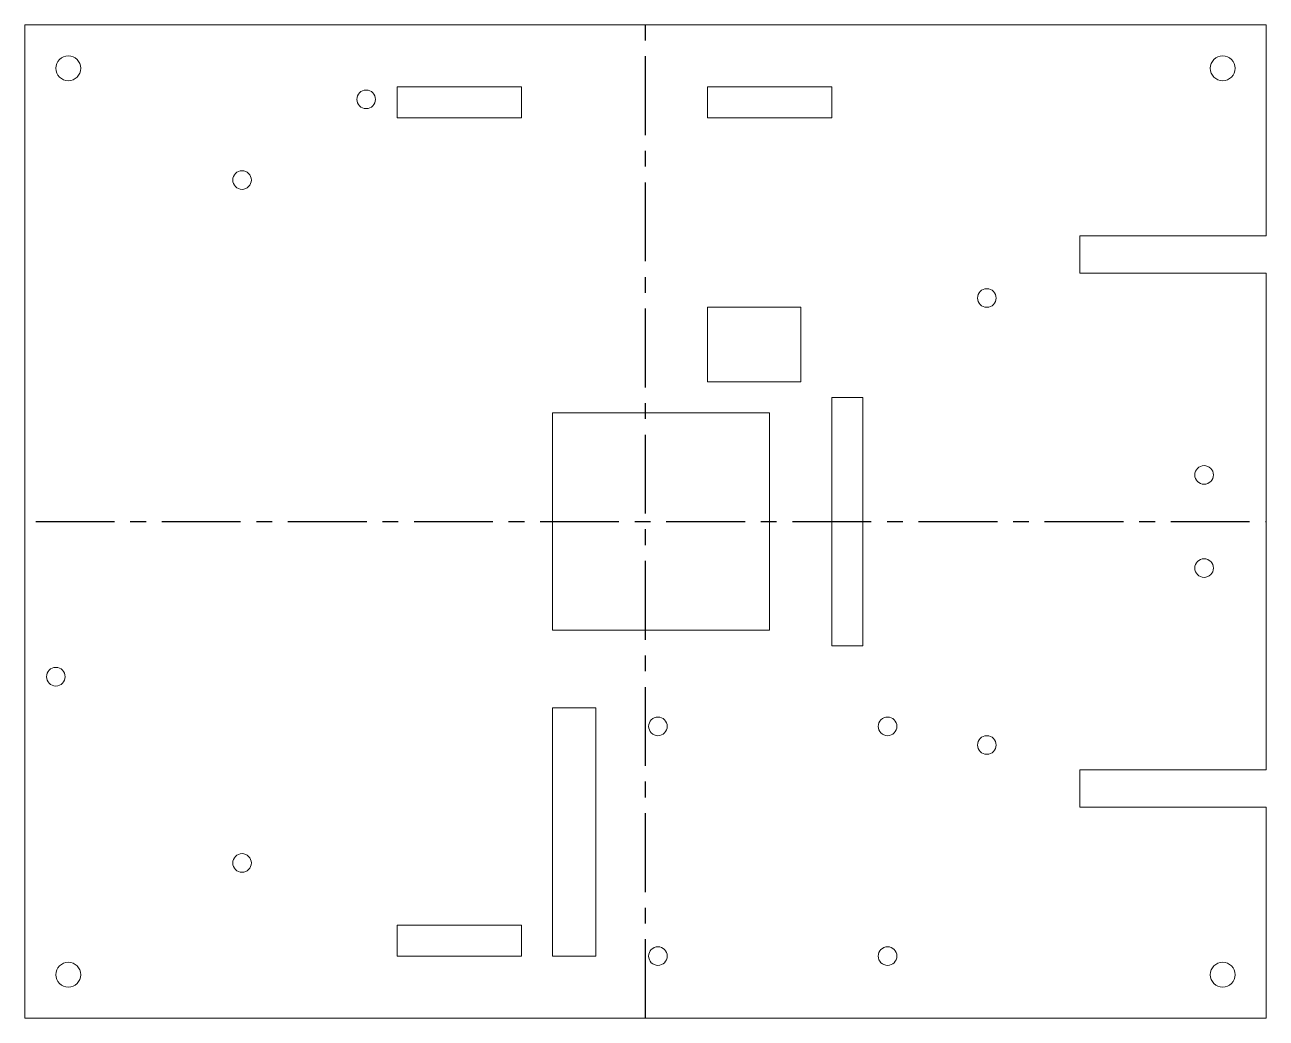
# Model space of a CAD drawing. Header units: millimetres. Extents: x -100 to 100, y -80 to 80.
import ezdxf

# ---------------------------------------------------------------- set-up
doc = ezdxf.new("R2010")
doc.units = ezdxf.units.MM
doc.linetypes.add('CENTERX2', pattern=[20.32, 12.7, -2.54, 2.54, -2.54])

msp = doc.modelspace()

# ---------------------------------------------------------------- linework, layer by layer
at = {"color": 7, "linetype": 'Continuous', "lineweight": 15}
for p, q in [((-100, 80), (-100, -80)), ((100, 80), (-100, 80)), ((100, 46), (100, 80)), ((-20, 70), (-40, 70)), ((-40, 70), (-40, 65)), ((-20, 65), (-20, 70)), ((30, 70), (10, 70)), ((10, 70), (10, 65)), ((30, 65), (30, 70)), ((-40, 65), (-20, 65)), ((10, 65), (30, 65)), ((100, 46), (70, 46)), ((70, 46), (70, 40)), ((70, 40), (100, 40)), ((100, -40), (100, 40)), ((25, 34.5), (10, 34.5)), ((10, 34.5), (10, 22.5)), ((25, 22.5), (25, 34.5)), ((10, 22.5), (25, 22.5)), ((35, 20), (30, 20)), ((30, 20), (30, -20)), ((35, -20), (35, 20)), ((20, 17.5), (-15, 17.5)), ((-15, 17.5), (-15, -17.5)), ((20, -17.5), (20, 17.5)), ((-15, -17.5), (20, -17.5)), ((30, -20), (35, -20)), ((-8, -30), (-15, -30)), ((-15, -30), (-15, -70)), ((-8, -70), (-8, -30)), ((100, -40), (70, -40)), ((70, -40), (70, -46)), ((70, -46), (100, -46)), ((100, -80), (100, -46)), ((-20, -65), (-40, -65)), ((-40, -65), (-40, -70)), ((-20, -70), (-20, -65)), ((-40, -70), (-20, -70)), ((-15, -70), (-8, -70)), ((-100, -80), (100, -80))]:
    msp.add_line(p, q, dxfattribs=at)
at = {"color": 7, "linetype": 'CENTERX2'}
for p, q in [((0, -80), (0, 80)), ((-98.25, 0), (100, 0))]:
    msp.add_line(p, q, dxfattribs=at)
at = {"color": 7, "linetype": 'Continuous', "lineweight": 15}
for centre, radius in [((-93, 73), 2), ((93, 73), 2), ((-45, 68), 1.5), ((-65, 55), 1.5), ((55, 36), 1.5), ((90, 7.5), 1.5), ((90, -7.5), 1.5), ((-95, -25), 1.5), ((2, -33), 1.5), ((39, -33), 1.5), ((55, -36), 1.5), ((-65, -55), 1.5), ((2, -70), 1.5), ((39, -70), 1.5), ((-93, -73), 2), ((93, -73), 2)]:
    msp.add_circle(centre, radius, dxfattribs=at)

doc.saveas('drawing.dxf')
